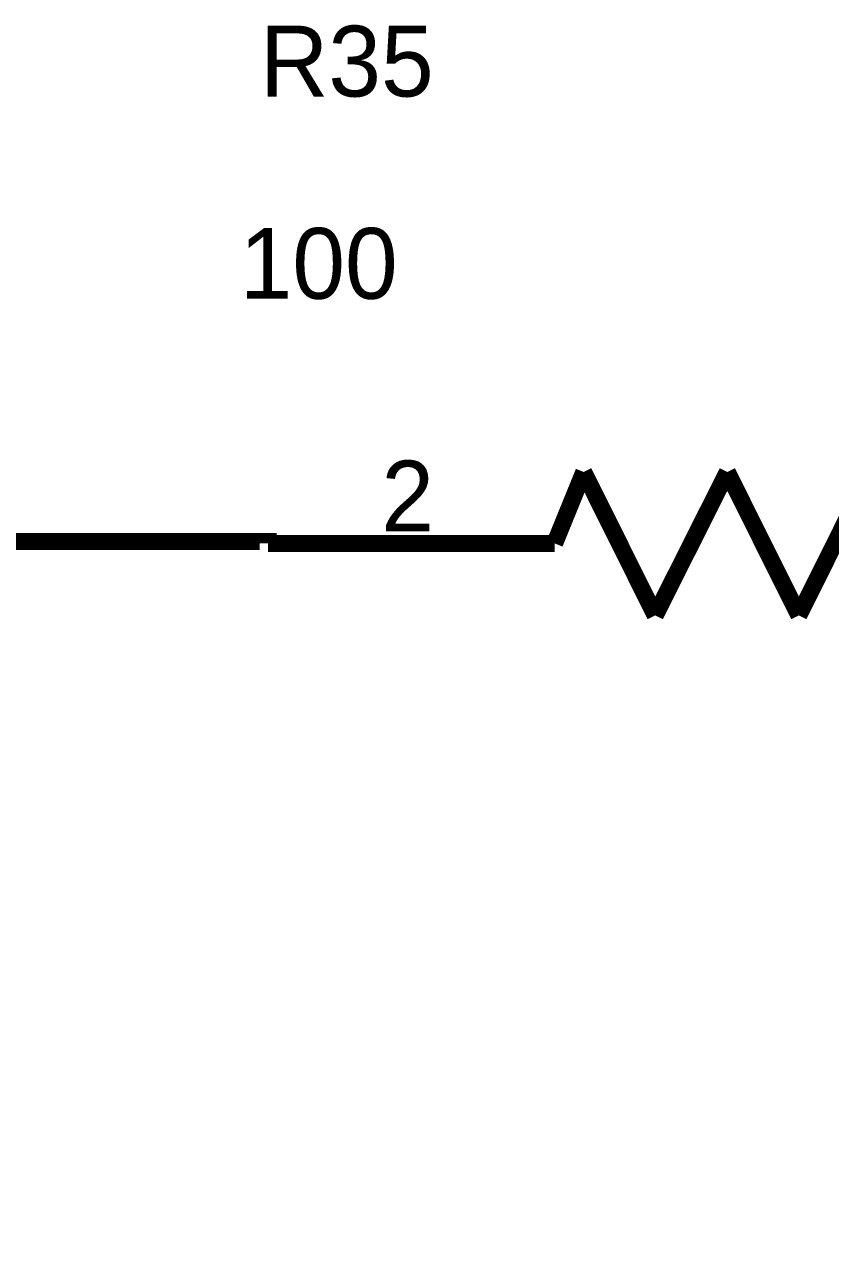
# Model space of a CAD drawing. Header units: millimetres. Extents: x 0 to 800, y 0 to 567.
# Drawn here: x 347.95 to 362.22, y 301.28 to 323.1 of the extents above; entities that cross this region are included whole.
import ezdxf

# ---------------------------------------------------------------- set-up
doc = ezdxf.new("R2010")
doc.units = ezdxf.units.MM
doc.layers.add('Sheet', color=255, linetype='Continuous')

msp = doc.modelspace()

# ---------------------------------------------------------------- linework, layer by layer
at = {"layer": 'Sheet', "const_width": 0.3}
for points in [[(357.85, 315.173), (357.335, 313.908)], [(359.115, 312.631), (357.85, 315.173)], [(360.392, 315.173), (359.115, 312.631)], [(361.658, 312.631), (360.392, 315.173)], [(362.923, 315.173), (361.658, 312.631)], [(352.261, 313.908), (352.261, 313.941), (339.561, 313.941), (339.561, 292.606)], [(357.335, 313.908), (352.261, 313.908)], [(357.335, 313.908), (356.573, 313.908)]]:
    msp.add_lwpolyline(points, dxfattribs=at)

# ---------------------------------------------------------------- texts
at = {"layer": 'Sheet'}
for s, height, p in [('R35', 1.2543, (352.116, 321.825)), ('100', 1.2543, (351.757, 318.242)), ('2', 1.254, (354.266, 314.12))]:
    msp.add_text(s, height=height, dxfattribs=at).set_placement(p)

doc.saveas('drawing.dxf')
